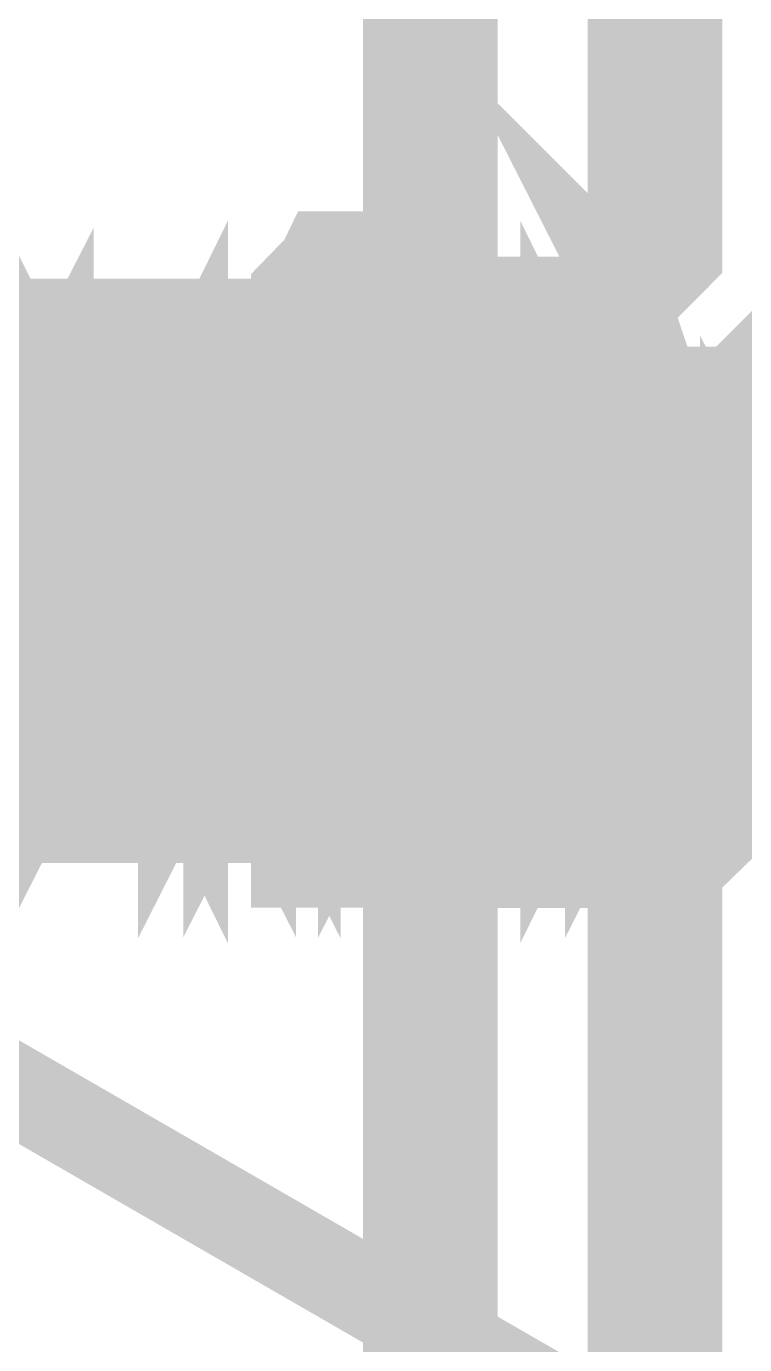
# Model space of a CAD drawing. Extents: x 0.1 to 11.6, y 0.3 to 16.2.
# Drawn here: x 7.45 to 7.5033, y 8.9526 to 9.0504 of the extents above; entities that cross this region are included whole.
import ezdxf

# ---------------------------------------------------------------- set-up
doc = ezdxf.new("R2010")
doc.units = 0
doc.header["$MEASUREMENT"] = 0

msp = doc.modelspace()

# ---------------------------------------------------------------- linework, layer by layer
at = {"color": 0}
for points, const_width in [([(7.47999, 9.56168), (7.47999, 8.87999), (7.49669, 8.87999), (7.49669, 9.56168), (7.47999, 9.56168), (5.29497, 10.8233), (5.29497, 10.8217), (5.29335, 10.8217), (5.29335, 10.8184), (5.29167, 10.8167), (5.29167, 10.0333)], 0.01), ([(9.72331, 7.66), (9.68164, 7.68332), (5.88336, 9.875)], 0.006667), ([(7.49669, 9.02832), (7.49501, 9.03), (7.49669, 9.02669), (7.49669, 9.02001)], 0.006667), ([(7.47999, 9.03168), (7.47331, 9.03168), (7.47168, 9.02832), (7.47168, 9.02165), (7.47168, 9.02501), (7.47168, 9.02669), (7.47168, 9.02832), (7.47168, 9.03), (7.47331, 9.03168)], 0.01), ([(7.44667, 9.02165), (7.44835, 9.01833), (7.44835, 9.01497), (7.44835, 9.00999), (7.44835, 9.00499), (7.44835, 9), (7.44835, 8.99669), (7.44997, 8.99669), (7.44997, 9), (7.44997, 9.00499), (7.44997, 9.00999), (7.44997, 9.01497), (7.44997, 9.01833), (7.45167, 9.02165), (7.45167, 9.01833), (7.45167, 9.01497), (7.45167, 9.00999), (7.45167, 9.00499), (7.45335, 9), (7.45335, 8.99669), (7.45335, 9), (7.45335, 9.00499), (7.45503, 9.00999), (7.45503, 9.01497), (7.45503, 9.01833), (7.45503, 9.02165), (7.45503, 9.01833), (7.45665, 9.01497), (7.45665, 9.00999), (7.45665, 9.00499), (7.45665, 9), (7.45665, 8.99669), (7.45833, 8.99669), (7.45833, 9), (7.45833, 9.00499), (7.45833, 9.00999), (7.45833, 9.01497), (7.45833, 9.01833), (7.45833, 9.02165), (7.46001, 9.02165), (7.46001, 9.01833), (7.46001, 9.01497), (7.46001, 9.00999), (7.46001, 9.00499), (7.46001, 9), (7.46164, 8.99669), (7.46164, 9), (7.46164, 9.00499), (7.46164, 9.00999), (7.46332, 9.01497), (7.46332, 9.01833), (7.46332, 9.02165), (7.46332, 9.01833), (7.46332, 9.01497), (7.465, 9.00999), (7.465, 9.00499), (7.465, 9), (7.465, 8.99669), (7.46669, 9), (7.46669, 9.00499), (7.46669, 9.00999), (7.46669, 9.01497), (7.46669, 9.01833), (7.46669, 9.02165), (7.46832, 9.02165), (7.46832, 9.01833), (7.46832, 9.01497), (7.46832, 9.00999), (7.46832, 9.00499), (7.46832, 9), (7.47, 8.99669), (7.47, 9), (7.47, 9.00499), (7.47, 9.00999), (7.47, 9.01497), (7.47168, 9.01833), (7.47168, 9.02165)], 0.006667), ([(7.49669, 9.01665), (7.49669, 9.01833), (7.49669, 9.02165), (7.49669, 9.02001), (7.49669, 9.01833), (7.49669, 9.01335), (7.49501, 9.00999), (7.49501, 9.00499), (7.49501, 9), (7.49501, 8.99669), (7.49333, 9), (7.49333, 9.00499), (7.49333, 9.00999), (7.49333, 9.01335), (7.49333, 9.01833), (7.49333, 9.02165), (7.49164, 9.02165), (7.49164, 9.02001), (7.49164, 9.01833), (7.49164, 9.01335), (7.49164, 9.00999), (7.49164, 9.00499), (7.49164, 9), (7.49001, 8.99669), (7.49001, 9), (7.49001, 9.00499), (7.49001, 9.00999), (7.49001, 9.01335), (7.48833, 9.01833), (7.48833, 9.02165), (7.48833, 9.02001), (7.48833, 9.01833), (7.48833, 9.01335), (7.48665, 9.00999), (7.48665, 9.00499), (7.48665, 9), (7.48665, 8.99669), (7.48665, 9), (7.48503, 9.00499), (7.48503, 9.00999), (7.48503, 9.01335), (7.48503, 9.01833), (7.48503, 9.02165), (7.48335, 9.02001), (7.48335, 9.01833), (7.48335, 9.01335), (7.48335, 9.00999), (7.48335, 9.00499), (7.48335, 9), (7.48335, 8.99669), (7.48167, 8.99669), (7.48167, 9), (7.48167, 9.00499), (7.48167, 9.00999), (7.48167, 9.01335), (7.48167, 9.01833), (7.47999, 9.02165), (7.47999, 9.02001), (7.47999, 9.01833), (7.47999, 9.01335), (7.47999, 9.00999), (7.47835, 9.00499), (7.47835, 9), (7.47835, 8.99669), (7.47835, 9), (7.47835, 9.00499), (7.47667, 9.00999), (7.47667, 9.01335), (7.47667, 9.01833), (7.47667, 9.02165), (7.47667, 9.02001), (7.47499, 9.01833), (7.47499, 9.01335), (7.47499, 9.00999), (7.47499, 9.00499), (7.47499, 9), (7.47499, 8.99669), (7.47331, 8.99669), (7.47331, 9), (7.47331, 9.00499), (7.47331, 9.00999), (7.47331, 9.01335), (7.47331, 9.01833), (7.47331, 9.02165), (7.47168, 9.02165), (7.47168, 9.02001), (7.47168, 9.01833), (7.47168, 9.01335), (7.47168, 9.00999), (7.47168, 9.00499), (7.47, 9), (7.47, 8.99669), (7.47, 9), (7.47, 9.00499), (7.47, 9.00999), (7.46832, 9.01335), (7.46832, 9.01833), (7.46832, 9.02165), (7.46832, 9.02001), (7.46832, 9.01833), (7.46669, 9.01335), (7.46669, 9.00999), (7.46669, 9.00499), (7.46669, 9), (7.46669, 8.99669), (7.465, 9), (7.465, 9.00499), (7.465, 9.00999), (7.465, 9.01335), (7.465, 9.01833), (7.465, 9.02165), (7.46332, 9.02165), (7.46332, 9.02001), (7.46332, 9.01833), (7.46332, 9.01335), (7.46332, 9.00999), (7.46332, 9.00499), (7.46332, 9), (7.46164, 8.99669), (7.46164, 9), (7.46164, 9.00499), (7.46164, 9.00999), (7.46164, 9.01335), (7.46001, 9.01833), (7.46001, 9.02165), (7.46001, 9.02001), (7.46001, 9.01833), (7.46001, 9.01335), (7.45833, 9.00999), (7.45833, 9.00499), (7.45833, 9), (7.45833, 8.99669), (7.45833, 9), (7.45665, 9.00499), (7.45665, 9.00999), (7.45665, 9.01335), (7.45665, 9.01833), (7.45665, 9.02165), (7.45503, 9.02001), (7.45503, 9.01833), (7.45503, 9.01335), (7.45503, 9.00999), (7.45503, 9.00499), (7.45503, 9), (7.45503, 8.99669), (7.45335, 8.99669), (7.45335, 9), (7.45335, 9.00499), (7.45335, 9.00999), (7.45335, 9.01335), (7.45335, 9.01833), (7.45167, 9.02165), (7.45167, 9.02001), (7.45167, 9.01833), (7.45167, 9.01335), (7.45167, 9.00999), (7.44997, 9.00499), (7.44997, 9), (7.44997, 8.99669), (7.44997, 9), (7.44997, 9.00499), (7.44835, 9.00999), (7.44835, 9.01335), (7.44835, 9.01833), (7.44835, 9.02165), (7.44835, 9.02001), (7.44667, 9.01833)], 0.006667), ([(7.45665, 8.99669), (7.45503, 8.99669), (7.45503, 9), (7.45665, 9.00499), (7.45665, 9.00999), (7.45665, 9.01497), (7.45665, 9.01833), (7.45665, 9.02165), (7.45833, 9.02165), (7.45833, 9.01833), (7.45833, 9.01497), (7.45833, 9.00999), (7.45833, 9.00499), (7.45833, 9), (7.45833, 8.99669), (7.46001, 8.99669), (7.46001, 9), (7.46001, 9.00499), (7.46001, 9.00999), (7.46001, 9.01497), (7.46001, 9.01833), (7.46164, 9.02165), (7.46164, 9.01833), (7.46164, 9.01497), (7.46164, 9.00999), (7.46332, 9.00499), (7.46332, 9), (7.46332, 8.99669)], 0.006667), ([(7.47331, 9.02165), (7.47331, 9.01833), (7.47331, 9.01335), (7.47331, 9.00999), (7.47331, 9.00499), (7.47331, 9), (7.47331, 8.99669), (7.47168, 8.99669), (7.47168, 8.99832), (7.47168, 9), (7.47168, 9.00499), (7.47168, 9.00999), (7.47168, 9.01335), (7.47, 9.01833), (7.47, 9.02165), (7.47, 9.01833), (7.47, 9.01335), (7.47, 9.00999), (7.46832, 9.00499), (7.46832, 9), (7.46832, 8.99669), (7.46832, 8.99832), (7.46832, 9), (7.46669, 9.00499), (7.46669, 9.00999), (7.46669, 9.01335), (7.46669, 9.01833), (7.46669, 9.02165), (7.465, 9.01833), (7.465, 9.01335), (7.465, 9.00999), (7.465, 9.00499), (7.465, 9), (7.465, 8.99669), (7.46332, 8.99669), (7.46332, 8.99832), (7.46332, 9), (7.46332, 9.00499), (7.46332, 9.00999), (7.46332, 9.01335), (7.46332, 9.01833), (7.46164, 9.02165)], 0.006667), ([(7.49669, 9.00168), (7.49669, 9.00499), (7.49669, 9.00999), (7.49669, 9.01497), (7.49669, 9.01833), (7.49669, 9.02165), (7.49501, 9.02165), (7.49501, 9.01833), (7.49501, 9.01497), (7.49501, 9.00999), (7.49501, 9.00499), (7.49501, 9), (7.49333, 8.99669), (7.49333, 9), (7.49333, 9.00499), (7.49333, 9.00999), (7.49164, 9.01497), (7.49164, 9.01833), (7.49164, 9.02165), (7.49164, 9.01833), (7.49164, 9.01497), (7.49001, 9.00999), (7.49001, 9.00499), (7.49001, 9), (7.49001, 8.99669), (7.49001, 9), (7.48833, 9.00499), (7.48833, 9.00999), (7.48833, 9.01497), (7.48833, 9.01833), (7.48833, 9.02165), (7.48665, 9.02165), (7.48665, 9.01833), (7.48665, 9.01497), (7.48665, 9.00999), (7.48665, 9.00499), (7.48665, 9), (7.48665, 8.99669), (7.48503, 8.99669), (7.48503, 9), (7.48503, 9.00499), (7.48503, 9.00999), (7.48503, 9.01497), (7.48335, 9.01833), (7.48335, 9.02165), (7.48335, 9.01833), (7.48335, 9.01497), (7.48335, 9.00999), (7.48167, 9.00499), (7.48167, 9), (7.48167, 8.99669), (7.48167, 9), (7.48167, 9.00499), (7.47999, 9.00999), (7.47999, 9.01497), (7.47999, 9.01833), (7.47999, 9.02165), (7.47835, 9.01833), (7.47835, 9.01497), (7.47835, 9.00999), (7.47835, 9.00499), (7.47835, 9), (7.47835, 8.99669), (7.47667, 8.99669), (7.47667, 9), (7.47667, 9.00499), (7.47667, 9.00999), (7.47667, 9.01497), (7.47667, 9.01833), (7.47499, 9.02165), (7.47499, 9.01833), (7.47499, 9.01497), (7.47499, 9.00999), (7.47499, 9.00499), (7.47331, 9), (7.47331, 8.99669), (7.47331, 9), (7.47331, 9.00499), (7.47168, 9.00999), (7.47168, 9.01497), (7.47168, 9.01833), (7.47168, 9.02165), (7.47168, 9.02001), (7.47168, 9.01833), (7.47168, 9.01665)], 0.006667), ([(7.49333, 8.99669), (7.49164, 8.99669), (7.49164, 8.99832), (7.49164, 9), (7.49164, 9.00499), (7.49164, 9.00999), (7.49164, 9.01335), (7.49164, 9.01833), (7.49001, 9.02165), (7.49001, 9.01833), (7.49001, 9.01335), (7.49001, 9.00999), (7.49001, 9.00499), (7.48833, 9), (7.48833, 8.99669), (7.48833, 8.99832), (7.48833, 9), (7.48833, 9.00499), (7.48665, 9.00999), (7.48665, 9.01335), (7.48665, 9.01833), (7.48665, 9.02165)], 0.006667), ([(7.49001, 9.02165), (7.49001, 9.01833), (7.49001, 9.01335), (7.49001, 9.00999), (7.49164, 9.00499), (7.49164, 9), (7.49164, 8.99669), (7.49164, 9), (7.49164, 9.00499), (7.49333, 9.00999), (7.49333, 9.01335), (7.49333, 9.01833), (7.49333, 9.02165), (7.49501, 9.01833), (7.49501, 9.01335), (7.49501, 9.00999), (7.49501, 9.00499), (7.49501, 9), (7.49501, 8.99669)], 0.006667), ([(7.49669, 8.99669), (7.49669, 8.99832), (7.49669, 9), (7.49669, 9.00499), (7.49501, 9.00999), (7.49501, 9.01335), (7.49501, 9.01833), (7.49501, 9.02165), (7.49333, 9.01833), (7.49333, 9.01335), (7.49333, 9.00999), (7.49333, 9.00499), (7.49333, 9), (7.49333, 8.99669)], 0.006667), ([(7.48167, 9.03), (7.49501, 9.03)], 0.006667), ([(7.47168, 9.02669), (7.40001, 9.02669), (7.39833, 9.02669), (7.39665, 9.02669), (7.33333, 9.02669), (7.33333, 9.02501), (7.33333, 9.02333), (7.33333, 9.02165), (7.33333, 9.02001), (7.33333, 9.01665), (7.33333, 9.01335), (7.33333, 9.01167), (7.39665, 9.01167), (7.39665, 9.00999), (7.39665, 9.00836)], 0.01), ([(7.47168, 9.02832), (7.47331, 9.02832)], 0.006667), ([(7.49501, 9.02832), (7.47331, 9.02832), (7.47168, 9.02333), (7.47168, 9.01665)], 0.006667), ([(7.51167, 9.02165), (7.50999, 9.02165), (7.50999, 9.02001), (7.50836, 9.02165), (7.50667, 9.02165), (7.50499, 9.02165), (7.50499, 9.02001), (7.50499, 9.02165), (7.50331, 9.02165), (7.50499, 9.02001), (7.50499, 9.01497), (7.50499, 9.00999), (7.50499, 9.00499), (7.50499, 9.00168), (7.50499, 8.99832), (7.50499, 8.99669), (7.50499, 8.99832), (7.50499, 9.00168), (7.50499, 9.00499), (7.50499, 9.00999), (7.50499, 9.01497), (7.50499, 9.02001), (7.50499, 9.02165)], 0.01), ([(7.49669, 9.02832), (7.49501, 9.02832)], 0.006667), ([(7.49501, 9.02832), (7.49669, 9.02333), (7.49669, 9.01665)], 0.006667), ([(7.49832, 9.02165), (7.49669, 9.02001), (7.49669, 9.02165)], 0.01), ([(7.50331, 9.02165), (7.50168, 9.02001), (7.50168, 9.02165), (7.5, 9.02165), (7.49832, 9.02165), (7.5, 9.02165), (7.5, 9.02001), (7.5, 9.01497), (7.5, 9.00999), (7.5, 9.00499), (7.5, 9.00168), (7.50168, 8.99832), (7.50168, 8.99669), (7.50168, 8.99832), (7.50168, 9.00168), (7.50168, 9.00499), (7.50168, 9.00999), (7.50168, 9.01497), (7.5, 9.02001), (7.5, 9.02165)], 0.01), ([(7.48167, 9.02501), (7.47168, 9.02501)], 0.006667), ([(7.48167, 9.02333), (7.40001, 9.02333)], 0.006667), ([(7.47331, 8.99164), (7.47168, 8.99164), (7.47168, 8.99333), (7.47168, 8.99501), (7.47168, 8.99832), (7.47168, 9), (7.47168, 9.00168), (7.47168, 9.00331), (7.47168, 9.00667), (7.47168, 9.00999), (7.47168, 9.01167), (7.47168, 9.01335), (7.47168, 9.01665), (7.47168, 9.02001), (7.47168, 9.02165), (7.47168, 9.01833), (7.47331, 9.01167)], 0.01), ([(7.49669, 9.02333), (7.48167, 9.02333)], 0.006667), ([(7.50667, 9.02165), (7.50667, 9.02001), (7.50836, 9.01497), (7.50836, 9.00999), (7.50836, 9.00499), (7.50836, 9.00168), (7.50836, 8.99832), (7.50999, 8.99669), (7.51167, 8.99832), (7.51167, 9)], 0.01), ([(7.44835, 8.99669), (7.44667, 8.99669), (7.44835, 9), (7.44835, 9.00499), (7.44835, 9.00999), (7.44835, 9.01497), (7.44835, 9.01833), (7.44835, 9.02165), (7.44997, 9.02165), (7.44997, 9.01833), (7.44997, 9.01497), (7.44997, 9.00999), (7.44997, 9.00499), (7.44997, 9), (7.45167, 8.99669)], 0.006667), ([(7.44997, 9.02165), (7.44997, 9.01833), (7.44997, 9.01335), (7.44835, 9.00999), (7.44835, 9.00499), (7.44835, 9), (7.44835, 8.99669), (7.44835, 8.99832), (7.44667, 9)], 0.006667), ([(7.44835, 9.02165), (7.44667, 9.02165)], 0.006667), ([(7.44835, 9.02165), (7.44835, 9.02001), (7.44667, 9.01833)], 0.006667), ([(7.44997, 9.01833), (7.44835, 9.02001), (7.44835, 9.02165)], 0.006667), ([(7.44997, 9.02165), (7.44835, 9.02165)], 0.006667), ([(7.45335, 9.02165), (7.45335, 9.01833), (7.45335, 9.01335), (7.45335, 9.00999), (7.45335, 9.00499), (7.45335, 9), (7.45167, 8.99669), (7.45167, 8.99832), (7.45167, 9), (7.45167, 9.00499), (7.45167, 9.00999), (7.44997, 9.01335), (7.44997, 9.01833), (7.44997, 9.02165)], 0.006667), ([(7.45167, 9.02165), (7.44997, 9.02001), (7.44997, 9.01833)], 0.006667), ([(7.45167, 9.01833), (7.44997, 9.02001), (7.44997, 9.02165)], 0.006667), ([(7.45167, 8.99669), (7.45167, 9), (7.45167, 9.00499), (7.45167, 9.00999), (7.45167, 9.01497), (7.45335, 9.01833), (7.45335, 9.02165)], 0.006667), ([(7.45335, 9.01833), (7.45335, 9.02001), (7.45167, 9.02165)], 0.006667), ([(7.45167, 9.02165), (7.45335, 9.02165)], 0.006667), ([(7.45335, 9.02165), (7.45167, 9.02001), (7.45167, 9.01833)], 0.006667), ([(7.45833, 9.02165), (7.45833, 9.01833), (7.45665, 9.01335), (7.45665, 9.00999), (7.45665, 9.00499), (7.45665, 9), (7.45665, 8.99669), (7.45503, 8.99832), (7.45503, 9), (7.45503, 9.00499), (7.45503, 9.00999), (7.45503, 9.01335), (7.45503, 9.01833), (7.45503, 9.02165), (7.45335, 9.02165)], 0.006667), ([(7.45335, 9.02165), (7.45335, 9.01833), (7.45335, 9.01335), (7.45503, 9.00999), (7.45503, 9.00499), (7.45503, 9), (7.45503, 8.99669)], 0.006667), ([(7.45503, 9.02165), (7.45503, 9.02001), (7.45335, 9.01833)], 0.006667), ([(7.45335, 9.02165), (7.45503, 9.02165)], 0.006667), ([(7.45503, 9.01833), (7.45503, 9.02001), (7.45335, 9.02165)], 0.006667), ([(7.45665, 9.02165), (7.45503, 9.02165)], 0.006667), ([(7.45665, 9.02165), (7.45665, 9.02001), (7.45503, 9.01833)], 0.006667), ([(7.45833, 9.01833), (7.45665, 9.02001), (7.45665, 9.02165)], 0.006667), ([(7.45833, 9.02165), (7.45665, 9.02165)], 0.006667), ([(7.46001, 8.99669), (7.46001, 8.99832), (7.46001, 9), (7.46001, 9.00499), (7.45833, 9.00999), (7.45833, 9.01335), (7.45833, 9.01833), (7.45833, 9.02165)], 0.006667), ([(7.46001, 9.02165), (7.45833, 9.02001), (7.45833, 9.01833)], 0.006667), ([(7.46001, 9.01833), (7.45833, 9.02001), (7.45833, 9.02165)], 0.006667), ([(7.46164, 9.02165), (7.46164, 9.01833), (7.46164, 9.01335), (7.46164, 9.00999), (7.46164, 9.00499), (7.46001, 9), (7.46001, 8.99669)], 0.006667), ([(7.46164, 9.01833), (7.46164, 9.02001), (7.46001, 9.02165)], 0.006667), ([(7.46001, 9.02165), (7.46164, 9.02165)], 0.006667), ([(7.46164, 9.02165), (7.46001, 9.02001), (7.46001, 9.01833)], 0.006667), ([(7.46332, 9.02165), (7.46164, 9.02001), (7.46164, 9.01833)], 0.006667), ([(7.46164, 9.02165), (7.46332, 9.02165)], 0.006667), ([(7.46332, 9.01833), (7.46332, 9.02001), (7.46164, 9.02165)], 0.006667), ([(7.465, 8.99669), (7.46332, 8.99669), (7.46332, 9), (7.46332, 9.00499), (7.465, 9.00999), (7.465, 9.01497), (7.465, 9.01833), (7.465, 9.02165)], 0.006667), ([(7.46332, 9.02165), (7.465, 9.02165)], 0.006667), ([(7.465, 9.02165), (7.465, 9.02001), (7.46332, 9.01833)], 0.006667), ([(7.465, 9.02165), (7.46669, 9.01833), (7.46669, 9.01335), (7.46669, 9.00999), (7.46669, 9.00499), (7.46669, 9), (7.46669, 8.99669)], 0.006667), ([(7.46669, 9.02165), (7.46669, 9.02001), (7.465, 9.01833)], 0.006667), ([(7.46669, 9.01833), (7.465, 9.02001), (7.465, 9.02165)], 0.006667), ([(7.46669, 9.02165), (7.465, 9.02165)], 0.006667), ([(7.46832, 8.99669), (7.46669, 8.99669), (7.46832, 8.99669), (7.46832, 9), (7.46832, 9.00499), (7.46832, 9.00999), (7.46832, 9.01497), (7.46832, 9.01833), (7.47, 9.02165)], 0.006667), ([(7.46832, 9.02165), (7.46669, 9.02165)], 0.006667), ([(7.46832, 9.01833), (7.46669, 9.02001), (7.46669, 9.02165)], 0.006667), ([(7.47, 9.01833), (7.46832, 9.02001), (7.46832, 9.02165)], 0.006667), ([(7.47, 9.02165), (7.46832, 9.02001), (7.46832, 9.01833)], 0.006667), ([(7.47, 9.02165), (7.47, 9.01833), (7.47, 9.01335), (7.47, 9.00999), (7.47, 9.00499), (7.47168, 9), (7.47168, 8.99669)], 0.006667), ([(7.47168, 9.02165), (7.47, 9.02001), (7.47, 9.01833)], 0.006667), ([(7.47, 9.02165), (7.47168, 9.02165)], 0.006667), ([(7.47168, 9.01833), (7.47168, 9.02001), (7.47, 9.02165)], 0.006667), ([(7.47168, 9.02165), (7.47331, 9.02001), (7.47331, 9.01833), (7.47331, 9.01497), (7.47331, 9.01335), (7.47331, 9.01167), (7.47331, 9.00836), (7.47331, 9.00667), (7.47331, 9.00331), (7.47331, 9.00168), (7.47331, 9), (7.47331, 8.99832)], 0.006667), ([(7.47168, 9.02165), (7.47331, 9.02001), (7.47331, 9.01833), (7.47331, 9.01665), (7.47331, 9.01497), (7.47331, 9.01167), (7.47331, 9.00999), (7.47331, 9.00667), (7.47331, 9.00499), (7.47331, 9.00331), (7.47331, 9), (7.47331, 8.99832)], 0.006667), ([(7.47331, 8.99832), (7.47168, 8.99669), (7.47168, 9), (7.47168, 9.00499), (7.47168, 9.00999), (7.47331, 9.01497), (7.47331, 9.01833), (7.47331, 9.02165), (7.47331, 9.01833), (7.47499, 9.01497), (7.47499, 9.00999), (7.47499, 9.00499), (7.47499, 9), (7.47499, 8.99669), (7.47667, 9), (7.47667, 9.00499), (7.47667, 9.00999), (7.47667, 9.01497), (7.47667, 9.01833), (7.47667, 9.02165)], 0.006667), ([(7.47168, 9.02165), (7.47331, 9.02165)], 0.006667), ([(7.47331, 9.01833), (7.47331, 9.02001), (7.47168, 9.02165)], 0.006667), ([(7.47168, 9.02165), (7.47331, 9.02165)], 0.006667), ([(7.47331, 9.02165), (7.47331, 9.02001), (7.47168, 9.01833)], 0.006667), ([(7.47499, 9.02165), (7.47499, 9.02001), (7.47331, 9.01833)], 0.006667), ([(7.47499, 9.02165), (7.47331, 9.02165)], 0.006667), ([(7.48167, 9.02165), (7.48167, 9.01833), (7.48167, 9.01335), (7.48167, 9.00999), (7.48167, 9.00499), (7.48167, 9), (7.47999, 8.99669), (7.47999, 8.99832), (7.47999, 9), (7.47999, 9.00499), (7.47999, 9.00999), (7.47835, 9.01335), (7.47835, 9.01833), (7.47835, 9.02165), (7.47835, 9.01833), (7.47835, 9.01335), (7.47667, 9.00999), (7.47667, 9.00499), (7.47667, 9), (7.47667, 8.99669), (7.47667, 8.99832), (7.47499, 9), (7.47499, 9.00499), (7.47499, 9.00999), (7.47499, 9.01335), (7.47499, 9.01833), (7.47499, 9.02165)], 0.006667), ([(7.47667, 9.02165), (7.47499, 9.02165)], 0.006667), ([(7.47667, 9.02165), (7.47667, 9.02001), (7.47499, 9.01833)], 0.006667), ([(7.47667, 9.01833), (7.47499, 9.02001), (7.47499, 9.02165)], 0.006667), ([(7.47667, 9.02165), (7.47835, 9.02165), (7.47835, 9.01833), (7.47835, 9.01335), (7.47835, 9.00999), (7.47835, 9.00499), (7.47835, 9), (7.47999, 8.99669), (7.47999, 9), (7.47999, 9.00499), (7.47999, 9.00999), (7.48167, 9.01335), (7.48167, 9.01833), (7.48167, 9.02165)], 0.006667), ([(7.47835, 9.01833), (7.47667, 9.02001), (7.47667, 9.02165)], 0.006667), ([(7.47999, 9.02165), (7.47835, 9.02001), (7.47835, 9.01833)], 0.006667), ([(7.47835, 9.02165), (7.47999, 9.02165)], 0.006667), ([(7.47999, 9.01833), (7.47835, 9.02001), (7.47835, 9.02165)], 0.006667), ([(7.48167, 9.01833), (7.48167, 9.02001), (7.47999, 9.02165)], 0.006667), ([(7.47999, 9.02165), (7.48167, 9.02165)], 0.006667), ([(7.48167, 9.02165), (7.47999, 9.02001), (7.47999, 9.01833)], 0.006667), ([(7.48665, 9.02165), (7.48665, 9.01833), (7.48503, 9.01335), (7.48503, 9.00999), (7.48503, 9.00499), (7.48503, 9), (7.48503, 8.99669), (7.48335, 8.99832), (7.48335, 9), (7.48335, 9.00499), (7.48335, 9.00999), (7.48335, 9.01335), (7.48335, 9.01833), (7.48335, 9.02165), (7.48167, 9.02165)], 0.006667), ([(7.48167, 9.02165), (7.48167, 9.01833), (7.48167, 9.01335), (7.48335, 9.00999), (7.48335, 9.00499), (7.48335, 9), (7.48335, 8.99669)], 0.006667), ([(7.48335, 9.02165), (7.48335, 9.02001), (7.48167, 9.01833)], 0.006667), ([(7.48167, 9.02165), (7.48335, 9.02165)], 0.006667), ([(7.48335, 9.01833), (7.48335, 9.02001), (7.48167, 9.02165)], 0.006667), ([(7.48503, 8.99669), (7.48335, 8.99669), (7.48335, 9), (7.48503, 9.00499), (7.48503, 9.00999), (7.48503, 9.01497), (7.48503, 9.01833), (7.48503, 9.02165)], 0.006667), ([(7.48503, 9.02165), (7.48335, 9.02165)], 0.006667), ([(7.48503, 9.02165), (7.48503, 9.02001), (7.48335, 9.01833)], 0.006667), ([(7.48503, 9.02165), (7.48665, 9.02165), (7.48665, 9.01833), (7.48665, 9.01335), (7.48665, 9.00999), (7.48665, 9.00499), (7.48665, 9), (7.48665, 8.99669), (7.48833, 8.99669), (7.48833, 9), (7.48833, 9.00499), (7.48833, 9.00999), (7.48833, 9.01335), (7.49001, 9.01833), (7.49001, 9.02165)], 0.006667), ([(7.48665, 9.01833), (7.48503, 9.02001), (7.48503, 9.02165)], 0.006667), ([(7.48665, 9.02165), (7.48503, 9.02165)], 0.006667), ([(7.48833, 9.02165), (7.48665, 9.02001), (7.48665, 9.01833)], 0.006667), ([(7.48833, 9.01833), (7.48665, 9.02001), (7.48665, 9.02165)], 0.006667), ([(7.49001, 9.01833), (7.49001, 9.02001), (7.48833, 9.02165)], 0.006667), ([(7.48833, 9.02165), (7.49001, 9.02165)], 0.006667), ([(7.49001, 9.02165), (7.48833, 9.02001), (7.48833, 9.01833)], 0.006667), ([(7.49164, 9.02165), (7.49164, 9.02001), (7.49001, 9.01833)], 0.006667), ([(7.49001, 9.02165), (7.49164, 9.02165)], 0.006667), ([(7.49164, 9.01833), (7.49164, 9.02001), (7.49001, 9.02165)], 0.006667), ([(7.49333, 9.02165), (7.49164, 9.02165)], 0.006667), ([(7.49333, 9.02165), (7.49333, 9.02001), (7.49164, 9.01833)], 0.006667), ([(7.49501, 9.02165), (7.49501, 9.02001), (7.49333, 9.01833)], 0.006667), ([(7.49501, 9.01833), (7.49333, 9.02001), (7.49333, 9.02165)], 0.006667), ([(7.49501, 9.02165), (7.49333, 9.02165)], 0.006667), ([(7.49669, 8.99669), (7.49501, 8.99669), (7.49669, 8.99669), (7.49669, 9), (7.49669, 9.00499), (7.49669, 9.00999), (7.49669, 9.01497), (7.49669, 9.01833), (7.49832, 9.02165)], 0.006667), ([(7.49669, 9.02165), (7.49501, 9.02165)], 0.006667), ([(7.49669, 9.01833), (7.49501, 9.02001), (7.49501, 9.02165)], 0.006667), ([(7.49669, 9.02001), (7.49832, 9.01665), (7.49832, 9.01335), (7.49832, 9.00999), (7.49832, 9.00499), (7.49832, 9.00168), (7.5, 9.00168), (7.5, 8.99832), (7.50168, 8.99669), (7.50331, 8.99832), (7.50499, 9)], 0.01), ([(7.49669, 8.99669), (7.49669, 8.99832), (7.49669, 9), (7.49669, 9.00331), (7.49669, 9.00499), (7.49669, 9.00836), (7.49669, 9.01167), (7.49669, 9.01335), (7.49669, 9.01665), (7.49669, 9.01833), (7.49669, 9.02001), (7.49669, 9.02165)], 0.006667), ([(7.49832, 9.02165), (7.49832, 9.01833), (7.49832, 9.01335), (7.49832, 9.00999), (7.49669, 9.00499), (7.49669, 9), (7.49669, 8.99669)], 0.006667), ([(7.49669, 9.02165), (7.49669, 9.02001)], 0.006667), ([(7.49669, 9.02165), (7.49669, 9.02001)], 0.006667), ([(7.49669, 9.02165), (7.49832, 9.02165)], 0.006667), ([(7.49832, 9.02165), (7.49669, 9.02001), (7.49669, 9.01833)], 0.006667), ([(7.49832, 8.99669), (7.49832, 9), (7.49832, 9.00499), (7.49832, 9.00999), (7.49832, 9.01497), (7.5, 9.01833), (7.5, 9.02165)], 0.006667), ([(7.5, 9.02165), (7.5, 9.02001), (7.5, 9.01833), (7.5, 9.01497), (7.5, 9.00999), (7.5, 9.00499), (7.49832, 9), (7.49832, 8.99669)], 0.006667), ([(7.50168, 9.02165), (7.50168, 9.01833), (7.50168, 9.01335), (7.50168, 9.00999), (7.50168, 9.00499), (7.50168, 9), (7.50168, 8.99669), (7.5, 8.99669), (7.5, 8.99832), (7.5, 9), (7.5, 9.00499), (7.5, 9.00999), (7.5, 9.01335), (7.49832, 9.01833), (7.49832, 9.02165)], 0.006667), ([(7.49832, 9.02165), (7.49832, 9.01833), (7.49832, 9.01335), (7.49832, 9.00999), (7.49832, 9.00499), (7.5, 9), (7.5, 8.99669)], 0.006667), ([(7.49832, 9.02165), (7.5, 9.02165)], 0.006667), ([(7.5, 9.01833), (7.5, 9.02001), (7.49832, 9.02165)], 0.006667), ([(7.5, 8.99669), (7.5, 9), (7.5, 9.00499), (7.50168, 9.00999), (7.50168, 9.01497), (7.50168, 9.01833), (7.50168, 9.02165), (7.50168, 9.01833), (7.50331, 9.01497), (7.50331, 9.00999), (7.50331, 9.00499), (7.50331, 9), (7.50331, 8.99669)], 0.006667), ([(7.50168, 9.02165), (7.50168, 9.02001), (7.5, 9.01833)], 0.006667), ([(7.50168, 9.02001), (7.50168, 9.01665), (7.50331, 9.01335), (7.50331, 9.00999), (7.50331, 9.00499), (7.50331, 9.00168), (7.50499, 8.99832), (7.50499, 8.99669), (7.50667, 8.99832), (7.50667, 9)], 0.01), ([(7.50499, 8.99669), (7.50331, 8.99669), (7.50499, 9), (7.50499, 9.00499), (7.50499, 9.00999), (7.50499, 9.01497), (7.50499, 9.01833), (7.50499, 9.02165)], 0.006667), ([(7.50168, 8.99669), (7.50168, 9), (7.50331, 9.00499), (7.50331, 9.00999), (7.50331, 9.01497), (7.50331, 9.01833), (7.50331, 9.02165)], 0.006667), ([(7.50331, 9.02165), (7.50168, 9.02165)], 0.006667), ([(7.50499, 9.02165), (7.50499, 9.02001), (7.50499, 9.01833), (7.50331, 9.01497), (7.50331, 9.00999), (7.50331, 9.00499), (7.50331, 9), (7.50331, 8.99669)], 0.006667), ([(7.50836, 8.99669), (7.50836, 8.99832), (7.50836, 9), (7.50836, 9.00499), (7.50836, 9.00999), (7.50667, 9.01335), (7.50667, 9.01833), (7.50667, 9.02165), (7.50667, 9.01833), (7.50667, 9.01335), (7.50499, 9.00999), (7.50499, 9.00499), (7.50499, 9), (7.50499, 8.99669), (7.50499, 8.99832), (7.50499, 9), (7.50331, 9.00499), (7.50331, 9.00999), (7.50331, 9.01335), (7.50331, 9.01833), (7.50331, 9.02165)], 0.006667), ([(7.50499, 9.01833), (7.50331, 9.02001), (7.50331, 9.02165)], 0.006667), ([(7.50499, 9.02001), (7.50499, 9.01665), (7.50667, 9.01335), (7.50667, 9.00999), (7.50667, 9.00499), (7.50667, 9.00168), (7.50836, 8.99832), (7.50836, 8.99669)], 0.01), ([(7.50499, 9.02165), (7.50667, 9.02165), (7.50667, 9.01833), (7.50667, 9.01335), (7.50667, 9.00999), (7.50667, 9.00499), (7.50667, 9), (7.50836, 8.99669)], 0.006667), ([(7.50499, 9.02165), (7.50499, 9.02001), (7.50499, 9.01833)], 0.006667), ([(7.49669, 9.02001), (7.47331, 9.02001)], 0.006667), ([(7.47331, 9.02001), (7.47499, 9.02001)], 0.006667), ([(7.49669, 9.02001), (7.49669, 9.01833), (7.49501, 9.01167)], 0.006667), ([(7.49832, 8.99669), (7.49669, 8.99832), (7.49669, 9.00168), (7.49669, 9.00499), (7.49669, 9.00999), (7.49669, 9.01497), (7.49669, 9.01833)], 0.01), ([(7.49669, 9.01497), (7.49669, 9.01833), (7.49669, 9.02001)], 0.006667), ([(7.49669, 8.99669), (7.49669, 8.99832), (7.49669, 9), (7.49669, 9.00331), (7.49669, 9.00499), (7.49669, 9.00667), (7.49669, 9.00999), (7.49669, 9.01167), (7.49669, 9.01497), (7.49669, 9.01665), (7.49669, 9.01833), (7.49669, 9.02001)], 0.006667), ([(7.44997, 9.01833), (7.44835, 9.01665), (7.44835, 9.01335), (7.44835, 9.00999), (7.44835, 9.00499), (7.44835, 9.00168), (7.44835, 9), (7.44667, 9)], 0.006667), ([(7.44997, 9), (7.44835, 9.00168), (7.44835, 9.00499), (7.44835, 9.00999), (7.44835, 9.01335), (7.44835, 9.01665), (7.44835, 9.01833), (7.44667, 9.01833)], 0.006667), ([(7.45167, 9), (7.45167, 9.00168), (7.45167, 9.00499), (7.44997, 9.00999), (7.44997, 9.01335), (7.44997, 9.01665), (7.44997, 9.01833)], 0.006667), ([(7.44997, 9.01833), (7.45167, 9.01833)], 0.006667), ([(7.45167, 9.01833), (7.45167, 9.01665), (7.45167, 9.01335), (7.44997, 9.00999), (7.44997, 9.00499), (7.44997, 9.00168), (7.44997, 9)], 0.006667), ([(7.45335, 9.01833), (7.45335, 9.01665), (7.45335, 9.01335), (7.45335, 9.00999), (7.45167, 9.00499), (7.45167, 9.00168), (7.45167, 9)], 0.006667), ([(7.45335, 9), (7.45335, 9.00168), (7.45335, 9.00499), (7.45335, 9.00999), (7.45167, 9.01335), (7.45167, 9.01665), (7.45167, 9.01833)], 0.006667), ([(7.45503, 9), (7.45503, 9.00168), (7.45503, 9.00499), (7.45503, 9.00999), (7.45503, 9.01335), (7.45335, 9.01665), (7.45335, 9.01833)], 0.006667), ([(7.45335, 9.01833), (7.45503, 9.01833)], 0.006667), ([(7.45503, 9.01833), (7.45503, 9.01665), (7.45503, 9.01335), (7.45503, 9.00999), (7.45503, 9.00499), (7.45335, 9.00168), (7.45335, 9)], 0.006667), ([(7.45665, 9.01833), (7.45665, 9.01665), (7.45665, 9.01335), (7.45665, 9.00999), (7.45665, 9.00499), (7.45665, 9.00168), (7.45665, 9), (7.45503, 9)], 0.006667), ([(7.45833, 9), (7.45665, 9), (7.45665, 9.00168), (7.45665, 9.00499), (7.45665, 9.00999), (7.45665, 9.01335), (7.45665, 9.01665), (7.45665, 9.01833), (7.45503, 9.01833)], 0.006667), ([(7.46001, 9), (7.46001, 9.00168), (7.45833, 9.00499), (7.45833, 9.00999), (7.45833, 9.01335), (7.45833, 9.01665), (7.45833, 9.01833)], 0.006667), ([(7.45833, 9.01833), (7.46001, 9.01833)], 0.006667), ([(7.46001, 9.01833), (7.46001, 9.01665), (7.45833, 9.01335), (7.45833, 9.00999), (7.45833, 9.00499), (7.45833, 9.00168), (7.45833, 9)], 0.006667), ([(7.46164, 9.01833), (7.46164, 9.01665), (7.46164, 9.01335), (7.46001, 9.00999), (7.46001, 9.00499), (7.46001, 9.00168), (7.46001, 9)], 0.006667), ([(7.46164, 9), (7.46164, 9.00168), (7.46164, 9.00499), (7.46001, 9.00999), (7.46001, 9.01335), (7.46001, 9.01665), (7.46001, 9.01833)], 0.006667), ([(7.46332, 9), (7.46332, 9.00168), (7.46332, 9.00499), (7.46332, 9.00999), (7.46164, 9.01335), (7.46164, 9.01665), (7.46164, 9.01833)], 0.006667), ([(7.46164, 9.01833), (7.46332, 9.01833)], 0.006667), ([(7.46332, 9.01833), (7.46332, 9.01665), (7.46332, 9.01335), (7.46332, 9.00999), (7.46164, 9.00499), (7.46164, 9.00168), (7.46164, 9)], 0.006667), ([(7.465, 9.01833), (7.465, 9.01665), (7.465, 9.01335), (7.465, 9.00999), (7.465, 9.00499), (7.465, 9.00168), (7.46332, 9)], 0.006667), ([(7.465, 9), (7.465, 9.00168), (7.465, 9.00499), (7.465, 9.00999), (7.465, 9.01335), (7.465, 9.01665), (7.46332, 9.01833)], 0.006667), ([(7.465, 9.01833), (7.46669, 9.01833)], 0.006667), ([(7.46832, 9), (7.46669, 9.00168), (7.46669, 9.00499), (7.46669, 9.00999), (7.46669, 9.01335), (7.46669, 9.01665), (7.46669, 9.01833)], 0.006667), ([(7.46832, 9.01833), (7.46669, 9.01665), (7.46669, 9.01335), (7.46669, 9.00999), (7.46669, 9.00499), (7.46669, 9.00168), (7.46669, 9)], 0.006667), ([(7.47, 9.01833), (7.47, 9.01665), (7.46832, 9.01335), (7.46832, 9.00999), (7.46832, 9.00499), (7.46832, 9.00168), (7.46832, 9)], 0.006667), ([(7.47, 9), (7.47, 9.00168), (7.46832, 9.00499), (7.46832, 9.00999), (7.46832, 9.01335), (7.46832, 9.01665), (7.46832, 9.01833)], 0.006667), ([(7.47168, 9), (7.47168, 9.00168), (7.47168, 9.00499), (7.47168, 9.00999), (7.47, 9.01335), (7.47, 9.01665), (7.47, 9.01833)], 0.006667), ([(7.47, 9.01833), (7.47168, 9.01833)], 0.006667), ([(7.47168, 9.01833), (7.47168, 9.01665), (7.47168, 9.01335), (7.47168, 9.00999), (7.47, 9.00499), (7.47, 9.00168), (7.47, 9)], 0.006667), ([(7.47331, 9.01833), (7.47331, 9.01665), (7.47331, 9.01335), (7.47331, 9.00999), (7.47331, 9.00499), (7.47168, 9.00168), (7.47168, 9)], 0.006667), ([(7.47331, 9), (7.47331, 9.00168), (7.47331, 9.00499), (7.47331, 9.00999), (7.47331, 9.01335), (7.47168, 9.01665), (7.47168, 9.01833)], 0.006667), ([(7.47499, 9), (7.47499, 9.00168), (7.47499, 9.00499), (7.47499, 9.00999), (7.47499, 9.01335), (7.47499, 9.01665), (7.47331, 9.01833)], 0.006667), ([(7.47331, 9.01833), (7.47499, 9.01833)], 0.006667), ([(7.47499, 9.01833), (7.47499, 9.01665), (7.47499, 9.01335), (7.47499, 9.00999), (7.47499, 9.00499), (7.47499, 9.00168), (7.47331, 9)], 0.006667), ([(7.47835, 9.01833), (7.47667, 9.01665), (7.47667, 9.01335), (7.47667, 9.00999), (7.47667, 9.00499), (7.47667, 9.00168), (7.47667, 9)], 0.006667), ([(7.47835, 9), (7.47667, 9.00168), (7.47667, 9.00499), (7.47667, 9.00999), (7.47667, 9.01335), (7.47667, 9.01665), (7.47667, 9.01833)], 0.006667), ([(7.47999, 9), (7.47999, 9.00168), (7.47999, 9.00499), (7.47835, 9.00999), (7.47835, 9.01335), (7.47835, 9.01665), (7.47835, 9.01833)], 0.006667), ([(7.47835, 9.01833), (7.47999, 9.01833)], 0.006667), ([(7.47999, 9.01833), (7.47999, 9.01665), (7.47999, 9.01335), (7.47835, 9.00999), (7.47835, 9.00499), (7.47835, 9.00168), (7.47835, 9)], 0.006667), ([(7.48167, 9.01833), (7.48167, 9.01665), (7.48167, 9.01335), (7.48167, 9.00999), (7.47999, 9.00499), (7.47999, 9.00168), (7.47999, 9)], 0.006667), ([(7.48167, 9), (7.48167, 9.00168), (7.48167, 9.00499), (7.48167, 9.00999), (7.47999, 9.01335), (7.47999, 9.01665), (7.47999, 9.01833)], 0.006667), ([(7.48335, 9), (7.48335, 9.00168), (7.48335, 9.00499), (7.48335, 9.00999), (7.48335, 9.01335), (7.48335, 9.01665), (7.48167, 9.01833)], 0.006667), ([(7.48167, 9.01833), (7.48335, 9.01833)], 0.006667), ([(7.48335, 9.01833), (7.48335, 9.01665), (7.48335, 9.01335), (7.48335, 9.00999), (7.48335, 9.00499), (7.48335, 9.00168), (7.48167, 9)], 0.006667), ([(7.48503, 9.01833), (7.48503, 9.01665), (7.48503, 9.01335), (7.48503, 9.00999), (7.48503, 9.00499), (7.48503, 9.00168), (7.48503, 9), (7.48335, 9)], 0.006667), ([(7.48665, 9), (7.48503, 9), (7.48503, 9.00168), (7.48503, 9.00499), (7.48503, 9.00999), (7.48503, 9.01335), (7.48503, 9.01665), (7.48503, 9.01833), (7.48335, 9.01833)], 0.006667), ([(7.48833, 9), (7.48833, 9.00168), (7.48665, 9.00499), (7.48665, 9.00999), (7.48665, 9.01335), (7.48665, 9.01665), (7.48665, 9.01833)], 0.006667), ([(7.48665, 9.01833), (7.48833, 9.01833)], 0.006667), ([(7.48833, 9.01833), (7.48833, 9.01665), (7.48665, 9.01335), (7.48665, 9.00999), (7.48665, 9.00499), (7.48665, 9.00168), (7.48665, 9)], 0.006667), ([(7.49001, 9.01833), (7.49001, 9.01665), (7.49001, 9.01335), (7.48833, 9.00999), (7.48833, 9.00499), (7.48833, 9.00168), (7.48833, 9)], 0.006667), ([(7.49001, 9), (7.49001, 9.00168), (7.49001, 9.00499), (7.48833, 9.00999), (7.48833, 9.01335), (7.48833, 9.01665), (7.48833, 9.01833)], 0.006667), ([(7.49164, 9), (7.49164, 9.00168), (7.49164, 9.00499), (7.49164, 9.00999), (7.49164, 9.01335), (7.49001, 9.01665), (7.49001, 9.01833)], 0.006667), ([(7.49001, 9.01833), (7.49164, 9.01833)], 0.006667), ([(7.49164, 9.01833), (7.49164, 9.01665), (7.49164, 9.01335), (7.49164, 9.00999), (7.49164, 9.00499), (7.49001, 9.00168), (7.49001, 9)], 0.006667), ([(7.49333, 9.01833), (7.49333, 9.01665), (7.49333, 9.01335), (7.49333, 9.00999), (7.49333, 9.00499), (7.49333, 9.00168), (7.49164, 9)], 0.006667), ([(7.49333, 9), (7.49333, 9.00168), (7.49333, 9.00499), (7.49333, 9.00999), (7.49333, 9.01335), (7.49333, 9.01665), (7.49164, 9.01833)], 0.006667), ([(7.49501, 9.01833), (7.49333, 9.01833)], 0.006667), ([(7.49669, 9), (7.49501, 9.00168), (7.49501, 9.00499), (7.49501, 9.00999), (7.49501, 9.01335), (7.49501, 9.01665), (7.49501, 9.01833)], 0.006667), ([(7.49669, 9.01833), (7.49501, 9.01665), (7.49501, 9.01335), (7.49501, 9.00999), (7.49501, 9.00499), (7.49501, 9.00168), (7.49501, 9)], 0.006667), ([(7.49832, 9.01833), (7.49832, 9.01665), (7.49669, 9.01335), (7.49669, 9.00999), (7.49669, 9.00499), (7.49669, 9.00168), (7.49669, 9)], 0.006667), ([(7.49832, 9), (7.49832, 9.00168), (7.49669, 9.00499), (7.49669, 9.00999), (7.49669, 9.01335), (7.49669, 9.01665), (7.49669, 9.01833)], 0.006667), ([(7.49832, 9.01833), (7.5, 9.01833)], 0.006667), ([(7.5, 9.01833), (7.5, 9.01665), (7.5, 9.01335), (7.5, 9.00999), (7.49832, 9.00499), (7.49832, 9.00168), (7.49832, 9)], 0.006667), ([(7.49832, 9.01833), (7.5, 9.01833)], 0.006667), ([(7.50168, 9.01833), (7.50168, 9.01665), (7.50168, 9.01335), (7.50168, 9.00999), (7.50168, 9.00499), (7.5, 9.00168), (7.5, 9)], 0.006667), ([(7.50168, 9), (7.50168, 9.00168), (7.50168, 9.00499), (7.50168, 9.00999), (7.50168, 9.01335), (7.5, 9.01665), (7.5, 9.01833)], 0.006667), ([(7.50168, 9.01833), (7.50331, 9.01833)], 0.006667), ([(7.50499, 9.01833), (7.50331, 9.01833), (7.50331, 9.01665), (7.50331, 9.01335), (7.50331, 9.00999), (7.50331, 9.00499), (7.50331, 9.00168), (7.50331, 9), (7.50168, 9)], 0.006667), ([(7.50168, 9.01833), (7.50331, 9.01833)], 0.006667), ([(7.50667, 9.01833), (7.50499, 9.01665), (7.50499, 9.01335), (7.50499, 9.00999), (7.50499, 9.00499), (7.50499, 9.00168), (7.50499, 9)], 0.006667), ([(7.50667, 9), (7.50499, 9.00168), (7.50499, 9.00499), (7.50499, 9.00999), (7.50499, 9.01335), (7.50499, 9.01665), (7.50499, 9.01833)], 0.006667), ([(7.47168, 9.01665), (7.47168, 9.01335), (7.47168, 9.01167), (7.47168, 9.00836), (7.47168, 9.00667), (7.47168, 9.00331), (7.47168, 9.00168), (7.47168, 8.99832), (7.47168, 8.99669)], 0.006667), ([(7.47168, 9.01665), (7.47168, 9.01167), (7.47331, 9.00667)], 0.006667), ([(7.49669, 9.01665), (7.49669, 9.01167), (7.49501, 9.00667)], 0.006667), ([(7.49669, 8.99669), (7.49669, 8.99832), (7.49669, 9), (7.49669, 9.00168), (7.49669, 9.00331), (7.49669, 9.00667), (7.49669, 9.00836), (7.49669, 9.01167), (7.49669, 9.01335), (7.49669, 9.01497)], 0.006667), ([(7.39665, 9.01167), (7.39833, 9.01167), (7.40001, 9.01167), (7.40001, 9.00999), (7.39833, 9.00999), (7.39833, 9.00836), (7.39665, 9.00836), (7.33333, 9.00836), (7.33333, 9.00499), (7.33333, 9.00331), (7.33333, 9.00168), (7.33333, 8.99832), (7.33333, 8.99669), (7.33333, 8.99501), (7.33333, 8.99333), (7.39665, 8.99333), (7.39833, 8.99333), (7.40001, 8.99333), (7.47168, 8.99333)], 0.01), ([(7.47999, 8.99164), (7.47331, 8.99164), (7.47168, 8.99669), (7.47168, 9.00168), (7.47168, 9.00667), (7.47331, 9.01167), (7.47999, 9.01167)], 0.01), ([(7.48167, 9.01167), (7.49501, 9.01167)], 0.006667), ([(7.49669, 9.00168), (7.49669, 9.00667), (7.49501, 9.01167)], 0.006667), ([(7.49501, 9.00667), (7.47331, 9.00667), (7.47168, 9.00499), (7.47168, 8.99832)], 0.006667), ([(7.49501, 9.00667), (7.49669, 9.00499), (7.49669, 8.99832)], 0.006667), ([(7.49669, 9.00168), (7.49669, 8.99832), (7.49669, 8.99669)], 0.01), ([(7.49501, 8.99001), (7.49669, 8.99501), (7.49669, 9.00168)], 0.006667), ([(7.49669, 8.99832), (7.49669, 8.99669), (7.49832, 8.99669), (7.49832, 8.99832), (7.5, 9)], 0.01), ([(7.44667, 9), (7.44835, 8.99832), (7.44835, 8.99669)], 0.006667), ([(7.44835, 8.99669), (7.44835, 8.99832), (7.44997, 9)], 0.006667), ([(7.44997, 8.99669), (7.44997, 8.99832), (7.45167, 9)], 0.006667), ([(7.44997, 9), (7.44997, 8.99832), (7.45167, 8.99669)], 0.006667), ([(7.45167, 9), (7.45167, 8.99832), (7.45335, 8.99669)], 0.006667), ([(7.45167, 8.99669), (7.45335, 8.99832), (7.45335, 9)], 0.006667), ([(7.45335, 8.99669), (7.45503, 8.99832), (7.45503, 9)], 0.006667), ([(7.45335, 9), (7.45503, 8.99832), (7.45503, 8.99669)], 0.006667), ([(7.45503, 9), (7.45665, 8.99832), (7.45665, 8.99669)], 0.006667), ([(7.45665, 8.99669), (7.45665, 8.99832), (7.45833, 9)], 0.006667), ([(7.45833, 8.99669), (7.45833, 8.99832), (7.46001, 9)], 0.006667), ([(7.45833, 9), (7.45833, 8.99832), (7.46001, 8.99669)], 0.006667), ([(7.46001, 9), (7.46001, 8.99832), (7.46164, 8.99669)], 0.006667), ([(7.46001, 8.99669), (7.46164, 8.99832), (7.46164, 9)], 0.006667), ([(7.46164, 8.99669), (7.46332, 8.99832), (7.46332, 9)], 0.006667), ([(7.46164, 9), (7.46164, 8.99832), (7.46332, 8.99669)], 0.006667), ([(7.46332, 9), (7.465, 8.99832), (7.465, 8.99669)], 0.006667), ([(7.465, 9), (7.46669, 8.99832), (7.46669, 8.99669)], 0.006667), ([(7.465, 8.99669), (7.465, 8.99832), (7.46669, 9)], 0.006667), ([(7.46669, 8.99669), (7.46669, 8.99832), (7.46832, 9)], 0.006667), ([(7.46832, 9), (7.46832, 8.99832), (7.47, 8.99669)], 0.006667), ([(7.46832, 8.99669), (7.46832, 8.99832), (7.47, 9)], 0.006667), ([(7.47, 8.99669), (7.47168, 8.99832), (7.47168, 9)], 0.006667), ([(7.47, 9), (7.47, 8.99832), (7.47168, 8.99669)], 0.006667), ([(7.47168, 9), (7.47331, 8.99832), (7.47331, 8.99669)], 0.006667), ([(7.47168, 8.99669), (7.47331, 8.99832), (7.47331, 9)], 0.006667), ([(7.47331, 9), (7.47499, 8.99832), (7.47499, 8.99669)], 0.006667), ([(7.47499, 9), (7.47667, 8.99832), (7.47667, 8.99669)], 0.006667), ([(7.47499, 8.99669), (7.47499, 8.99832), (7.47667, 9)], 0.006667), ([(7.47667, 8.99669), (7.47667, 8.99832), (7.47835, 9)], 0.006667), ([(7.47835, 8.99669), (7.47835, 8.99832), (7.47999, 9)], 0.006667), ([(7.47835, 9), (7.47835, 8.99832), (7.47999, 8.99669)], 0.006667), ([(7.47999, 9), (7.47999, 8.99832), (7.48167, 8.99669)], 0.006667), ([(7.47999, 8.99669), (7.48167, 8.99832), (7.48167, 9)], 0.006667), ([(7.48167, 8.99669), (7.48335, 8.99832), (7.48335, 9)], 0.006667), ([(7.48167, 9), (7.48335, 8.99832), (7.48335, 8.99669)], 0.006667), ([(7.48335, 9), (7.48503, 8.99832), (7.48503, 8.99669)], 0.006667), ([(7.48503, 8.99669), (7.48503, 8.99832), (7.48665, 9)], 0.006667), ([(7.48665, 8.99669), (7.48665, 8.99832), (7.48833, 9)], 0.006667), ([(7.48665, 9), (7.48665, 8.99832), (7.48833, 8.99669)], 0.006667), ([(7.48833, 9), (7.48833, 8.99832), (7.49001, 8.99669)], 0.006667), ([(7.48833, 8.99669), (7.49001, 8.99832), (7.49001, 9)], 0.006667), ([(7.49001, 8.99669), (7.49164, 8.99832), (7.49164, 9)], 0.006667), ([(7.49001, 9), (7.49164, 8.99832), (7.49164, 8.99669)], 0.006667), ([(7.49164, 9), (7.49333, 8.99832), (7.49333, 8.99669)], 0.006667), ([(7.49333, 9), (7.49501, 8.99832), (7.49501, 8.99669)], 0.006667), ([(7.49333, 8.99669), (7.49333, 8.99832), (7.49501, 9)], 0.006667), ([(7.49501, 8.99669), (7.49501, 8.99832), (7.49669, 9)], 0.006667), ([(7.49669, 9), (7.49669, 8.99832), (7.49669, 8.99669)], 0.006667), ([(7.49669, 8.99669), (7.49669, 8.99832), (7.49832, 9)], 0.006667), ([(7.49832, 9), (7.49832, 8.99832), (7.5, 8.99669)], 0.006667), ([(7.5, 8.99669), (7.50168, 8.99832), (7.50168, 9)], 0.006667), ([(7.50168, 9), (7.50331, 8.99832), (7.50331, 8.99669)], 0.006667), ([(7.50499, 8.99669), (7.50499, 8.99832), (7.50667, 9)], 0.006667), ([(7.47168, 8.99832), (7.47168, 8.99501), (7.47331, 8.98833)], 0.006667), ([(7.47331, 8.99832), (7.47168, 8.99669)], 0.006667), ([(7.47331, 8.99832), (7.49669, 8.99832)], 0.006667), ([(7.47331, 8.99832), (7.47499, 8.99832)], 0.006667), ([(7.49669, 8.99832), (7.49669, 8.99501), (7.49501, 8.98833)], 0.006667), ([(7.50168, 8.99669), (7.50331, 8.99669)], 0.01), ([(7.50499, 8.99669), (7.50667, 8.99669)], 0.01), ([(7.44835, 8.99669), (7.44997, 8.99669)], 0.006667), ([(7.45335, 8.99669), (7.45503, 8.99669)], 0.006667), ([(7.45665, 8.99669), (7.45833, 8.99669)], 0.006667), ([(7.46001, 8.99669), (7.46164, 8.99669)], 0.006667), ([(7.46164, 8.99669), (7.46332, 8.99669)], 0.006667), ([(7.465, 8.99669), (7.46669, 8.99669)], 0.006667), ([(7.47, 8.99669), (7.47168, 8.99669)], 0.006667), ([(7.47168, 8.99669), (7.47331, 8.99669)], 0.006667), ([(7.47331, 8.99669), (7.47499, 8.99669)], 0.006667), ([(7.47499, 8.99669), (7.47667, 8.99669)], 0.006667), ([(7.47835, 8.99669), (7.47999, 8.99669)], 0.006667), ([(7.47999, 8.99669), (7.48167, 8.99669)], 0.006667), ([(7.48167, 8.99669), (7.48335, 8.99669)], 0.006667), ([(7.48503, 8.99669), (7.48665, 8.99669)], 0.006667), ([(7.48833, 8.99669), (7.49001, 8.99669)], 0.006667), ([(7.49001, 8.99669), (7.49164, 8.99669)], 0.006667), ([(7.49164, 8.99669), (7.49333, 8.99669)], 0.006667), ([(7.49333, 8.99669), (7.49501, 8.99669)], 0.006667), ([(7.40001, 8.99501), (7.48167, 8.99501)], 0.006667), ([(7.48167, 8.99501), (7.49669, 8.99501)], 0.006667), ([(7.47999, 8.99001), (7.47331, 8.99001), (7.47168, 8.99001), (7.47168, 8.99164)], 0.01), ([(7.47168, 8.99333), (7.48167, 8.99333)], 0.006667), ([(7.48167, 8.99001), (7.49501, 8.99001)], 0.006667), ([(7.49669, 8.99001), (7.49501, 8.99001)], 0.006667), ([(7.49501, 8.98833), (7.49669, 8.99001)], 0.006667), ([(7.48167, 8.98833), (7.49501, 8.98833)], 0.006667)]:
    msp.add_lwpolyline(points, dxfattribs=dict(at, const_width=const_width))

doc.saveas('drawing.dxf')
